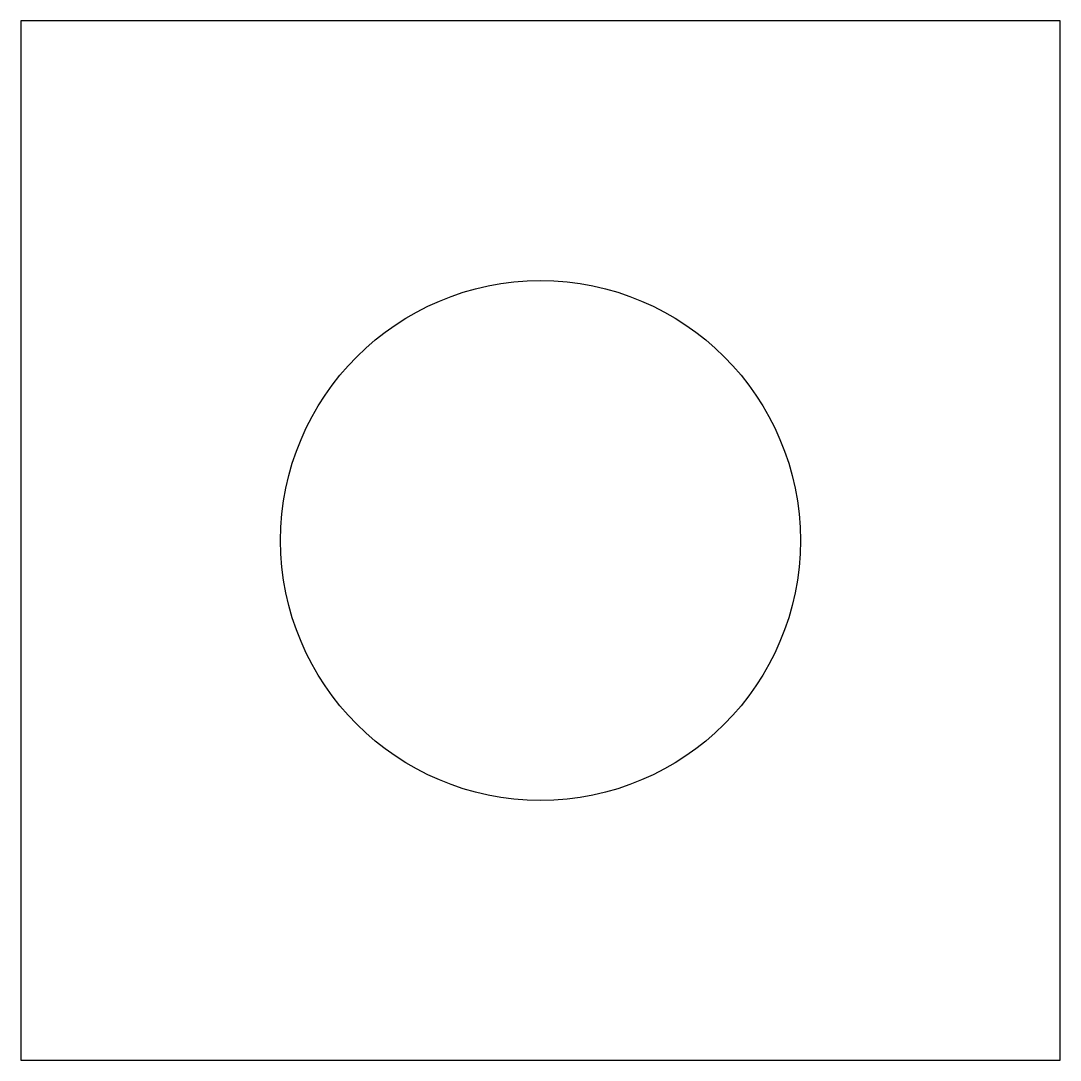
# Model space of a CAD drawing. Extents: x 0 to 100, y 0 to 100.
import ezdxf

# ---------------------------------------------------------------- set-up
doc = ezdxf.new("R2010")
doc.units = 0
doc.layers.get('0').update_dxf_attribs({"linetype": 'CONTINUOUS'})

msp = doc.modelspace()

# ---------------------------------------------------------------- linework, layer by layer
for p, q in [((100, 100), (0, 100)), ((0, 100), (0, 0)), ((100, 0), (100, 100)), ((0, 0), (100, 0))]:
    msp.add_line(p, q)
msp.add_circle((50, 50), 25)

doc.saveas('drawing.dxf')
